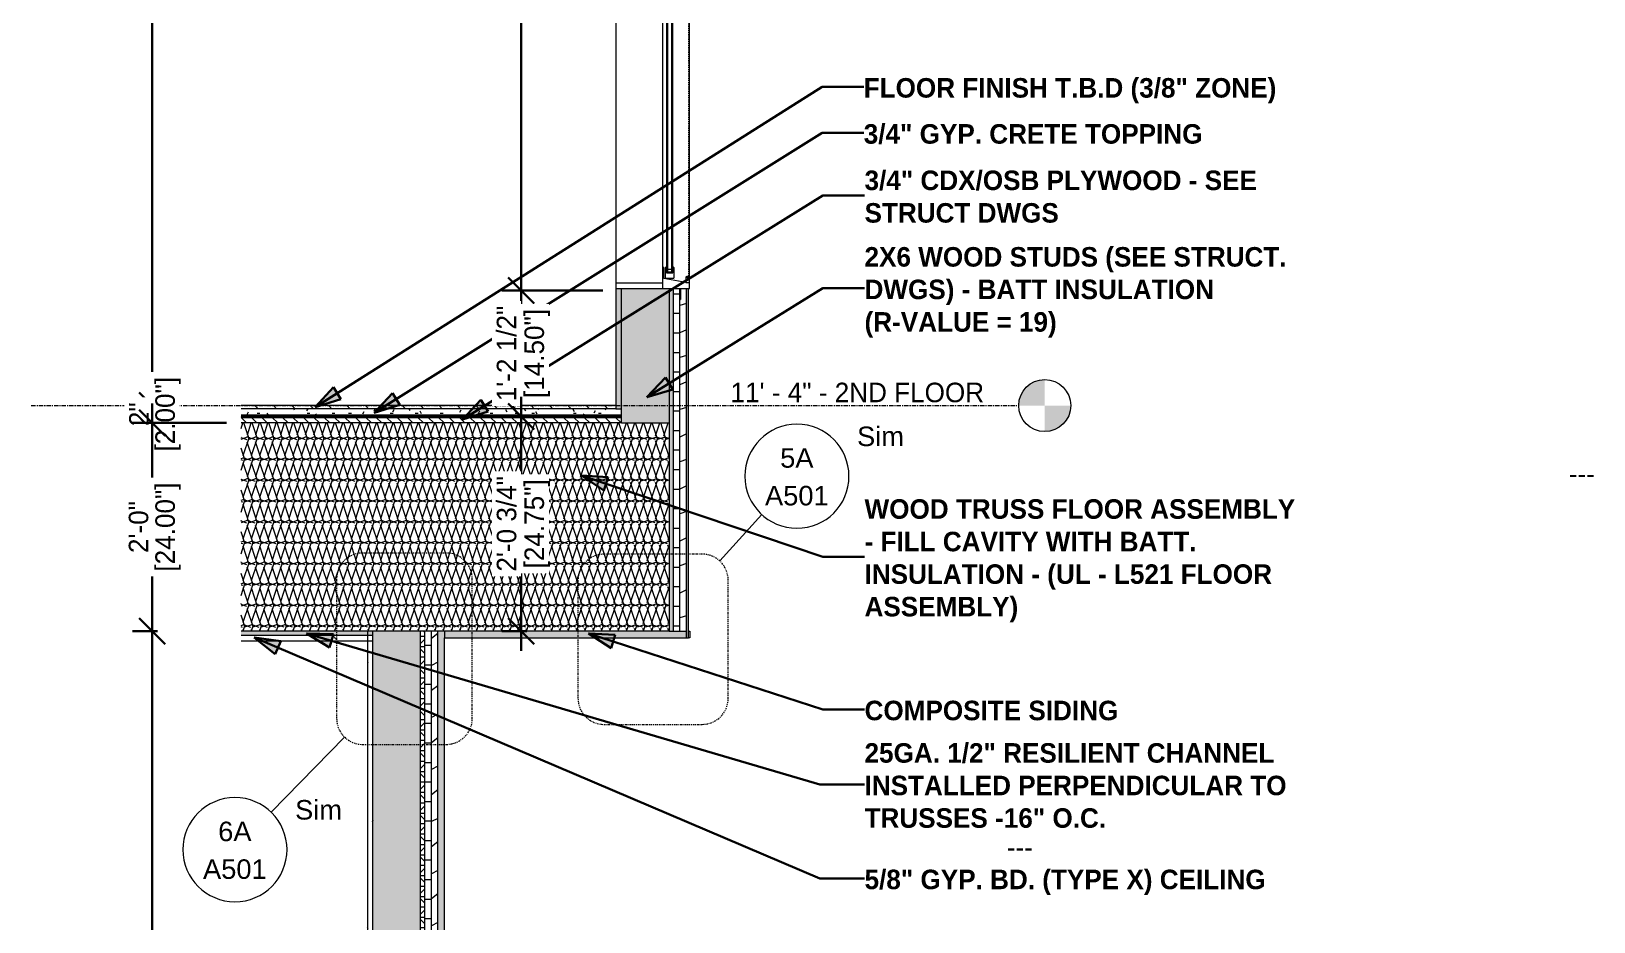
# Model space of a CAD drawing. Header units: inches. Extents: x -3960 to -3352, y -190 to 443.
# Drawn here: x -3532.2 to -3352.1, y 76.5 to 179.1 of the extents above; entities that cross this region are included whole.
import ezdxf

# ---------------------------------------------------------------- set-up
doc = ezdxf.new("R2010")
doc.units = ezdxf.units.IN
doc.header["$MEASUREMENT"] = 0
for name, pattern in [('Dash', [0.25, 0.125, -0.125]), ('Dash Dot 3_16_', [0.3125, 0.1875, -0.0625, 0, -0.0625]), ('Grid Line 1_2_', [0.875, 0.5, -0.125, 0.125, -0.125])]:
    doc.linetypes.add(name, pattern=pattern)
for name, color, linetype, lineweight in [('A-ANNO-DIMS-1', 211, 'Continuous', 30), ('A-ANNO-SYMB', 150, 'Continuous', 9), ('A-ANNO-SYMB-1', 150, 'Dash Dot 3_16_', 9), ('A-CLNG', 13, 'Continuous', 18), ('A-CLNG-1', 13, 'Continuous', 9), ('A-CLNG-2', 55, 'Continuous', 9), ('A-CLNG-3', 251, 'Continuous', 5), ('A-CLNG-PATT-1', 45, 'Continuous', 9), ('A-DETL-GENF-1', 55, 'Continuous', 9), ('A-DETL-GENF-HDLN-1', 55, 'Dash', 9), ('A-FLOR-2', 8, 'Continuous', 5), ('A-FLOR-6', 192, 'Continuous', 9), ('A-FLOR-LEVL', 51, 'Continuous', 9), ('A-FLOR-LEVL-1', 51, 'Grid Line 1_2_', 9), ('A-FLOR-MCUT-2', 51, 'Continuous', 9), ('A-FLOR-PATT-1', 45, 'Continuous', 9), ('A-GLAZ-1', 55, 'Continuous', 9), ('A-GLAZ-2', 151, 'Continuous', 9), ('A-GLAZ-3', 7, 'Continuous', 9), ('A-WALL-3', 251, 'Continuous', 5), ('A-WALL-4', 13, 'Continuous', 18), ('A-WALL-6', 113, 'Continuous', 9), ('A-WALL-PATT-2', 45, 'Continuous', 9), ('G-ANNO-TEXT', 231, 'Continuous', 30), ('G-ANNO-TEXT-1', 231, 'Continuous', 9)]:
    doc.layers.add(name, color=color, linetype=linetype, lineweight=lineweight)
doc.styles.add('Arial', font='arial.ttf', dxfattribs={"height": 2.25})
doc.styles.add('Century Gothic', font='ufonts.com_century-gothic.ttf', dxfattribs={"height": 2.25})
doc.styles.add('Century Gothic_B', font='GOTHICB.TTF', dxfattribs={"height": 2.25})
doc.dimstyles.new('OD__1_16__Tol__', dxfattribs={"dimscale": 12, "dimtxt": 2.349379, "dimasz": 0.25, "dimexe": 0.1875, "dimexo": 0.125, "dimgap": 0.03125, "dimtad": 1, "dimdec": 4, "dimrnd": 0.0625, "dimzin": 3, "dimdsep": 46, "dimlunit": 4, "dimtxsty": 'Century Gothic', "dimblk1": 'OBLIQUE', "dimblk2": 'OBLIQUE', "dimsah": 1, "dimcen": 0.09, "dimdle": 0.1875, "dimazin": 0, "dimtfac": 1, "dimtdec": 4, "dimtix": 1, "dimtmove": 0, "dimatfit": 3, "dimfxl": 1, "dimtvp": 1, "dimtfill": 1, "dimfrac": 2, "dimtolj": 1, "dimtzin": 0, "dimlwd": 30, "dimlwe": 30, "dimarcsym": 2})
pattern_1 = [(161.57, (-3402.3742, 146.753), (-0.9603837, -0.00039918), [0, -6.83, 0.758, 0]), (18.43, (-3402.6142, 146.753), (-0.9603837, 0.00039918), [0, -6.83, 0.758, 0]), (108.43, (-3402.3742, 146.753), (0.4795102, -2.4005264), [2.276, -5.312]), (71.57, (-3402.6142, 146.753), (0.4795102, 2.4005264), [2.276, -5.312])]
pattern_2 = [(0, (-3402.4942, 146.633), (0, 1.2), []), (315, (-3402.4942, 146.633), (1.199253, 0), [1.696, -1.696]), (45, (-3402.4942, 146.633), (1.199253, 0), [1.696, -1.696])]
pattern_3 = [(216.87, (-3400.0942, 152.633), (17.9999786, 12.000032), [3, -27]), (206.565, (-3396.4942, 150.833), (-6.00027, -5.999812), [6.708, -6.708]), (198.435, (-3396.4942, 147.833), (-12.000522, -5.9998), [3.795, -15.179])]
pattern_4 = [(0, (-3402.4942, 146.633), (0, 2.25), []), (90, (-3402.4942, 146.633), (-2.25, 1e-16), [])]
pattern_5 = [(0, (-3402.4942, 146.633), (7.68, 1.92), [0.317, -5.443, 0.317, -5.443, -30.72]), (0, (-3402.4942, 146.633), (7.68, 1.92), [-11.52, 0.317, -11.203, 0.317, -5.443, -13.44]), (0, (-3402.4942, 146.633), (7.68, 1.92), [-28.8, 0.317, -3.523, 0.317, -9.283]), (120, (-3399.6142, 147.593), (-5.502769, 5.691075), [0.317, -5.443, 0.317, -5.443, -30.72]), (120, (-3399.6142, 147.593), (-5.502769, 5.691075), [-11.52, 0.317, -11.203, 0.317, -5.443, -13.44]), (120, (-3399.6142, 147.593), (-5.502769, 5.691075), [-28.8, 0.317, -3.523, 0.317, -9.283]), (240, (-3398.6542, 151.433), (-2.177231, -7.611075), [0.317, -5.443, 0.317, -5.443, -30.72]), (240, (-3398.6542, 151.433), (-2.177231, -7.611075), [-11.52, 0.317, -11.203, 0.317, -5.443, -13.44]), (240, (-3398.6542, 151.433), (-2.177231, -7.611075), [-28.8, 0.317, -3.523, 0.317, -9.283])]

# ---------------------------------------------------------------- blocks, each defined once
blk = doc.blocks.new('Window-Double_Hung-Marvin-Essential - ESDH3066 - 2nd Floor-3357214-WALL SECTION - SOUTH WALL _ WINDOWS - 1HR EXT_ WALL')
at = {"layer": 'A-DETL-GENF-1'}
for p, q in [((-2071.42, 225.97), (-2071.42, 227)), ((-2068.33, 227), (-2071.42, 227)), ((-2069.42, 227.15), (-2069.53, 227.15)), ((-2069.53, 227.15), (-2069.53, 227)), ((-2069.38, 228.5), (-2069.42, 228.5)), ((-2069.42, 228.5), (-2069.42, 227.15)), ((-2069.38, 227), (-2069.38, 228.5)), ((-2068.33, 227), (-2068.33, 226.41)), ((-2068.84, 225.97), (-2071.42, 225.97)), ((-2069.86, 225.81), (-2069.86, 224.59)), ((-2069.86, 225.81), (-2068.92, 225.81)), ((-2069.74, 224.53), (-2069.74, 225.19)), ((-2069.74, 225.19), (-2069.03, 225.19)), ((-2069.03, 225.19), (-2069.03, 224.53)), ((-2068.92, 224.59), (-2068.92, 225.81)), ((-2068.84, 225.63), (-2068.84, 225.97)), ((-2068.74, 225.63), (-2068.84, 225.63)), ((-2068.74, 226.33), (-2068.33, 226.41)), ((-2068.74, 226.33), (-2068.74, 225.44)), ((-2068.36, 226.1), (-2068.74, 226.1)), ((-2068.74, 225.44), (-2068.64, 225.44)), ((-2068.64, 225.44), (-2068.64, 225.35)), ((-2068.64, 225.35), (-2068.39, 225.35)), ((-2068.6, 225.43), (-2068.6, 225.55)), ((-2068.6, 225.55), (-2068.36, 225.55)), ((-2068.39, 225.43), (-2068.6, 225.43)), ((-2068.39, 225.43), (-2068.39, 225.35)), ((-2068.36, 225.55), (-2068.36, 226.1)), ((-2069.86, 224.59), (-2069.8, 224.53)), ((-2069.8, 224.53), (-2069.74, 224.53)), ((-2069.73, 188.66), (-2069.73, 225.09)), ((-2069.73, 225.09), (-2069.04, 225.09)), ((-2069.6, 188.66), (-2069.6, 225.09)), ((-2069.6, 224.79), (-2069.16, 224.79)), ((-2069.16, 188.66), (-2069.16, 225.09)), ((-2069.04, 188.66), (-2069.04, 225.09)), ((-2069.03, 224.53), (-2068.98, 224.53)), ((-2068.92, 224.59), (-2068.98, 224.53)), ((-2069.86, 189.16), (-2069.8, 189.22)), ((-2069.86, 188), (-2069.86, 189.16)), ((-2069.8, 189.22), (-2069.74, 189.22)), ((-2069.74, 189.22), (-2069.74, 188.56)), ((-2069.03, 189.22), (-2068.98, 189.22)), ((-2069.03, 188.56), (-2069.03, 189.22)), ((-2068.92, 189.16), (-2068.98, 189.22)), ((-2068.92, 189.16), (-2068.92, 187.94)), ((-2071.2, 188.68), (-2071.2, 188.5)), ((-2070.05, 188.68), (-2071.2, 188.68)), ((-2071.2, 188.5), (-2071.08, 188.5)), ((-2071.08, 188.5), (-2071.08, 187.34)), ((-2071.08, 187.34), (-2071.02, 187.28)), ((-2070.96, 187.28), (-2070.96, 187.94)), ((-2070.96, 187.94), (-2070.24, 187.94)), ((-2070.95, 151.41), (-2070.95, 187.84)), ((-2070.95, 187.84), (-2070.26, 187.84)), ((-2070.82, 151.41), (-2070.82, 187.84)), ((-2070.82, 187.54), (-2070.38, 187.54)), ((-2070.38, 151.41), (-2070.38, 187.84)), ((-2070.26, 151.41), (-2070.26, 187.84)), ((-2070.24, 187.94), (-2070.24, 187.28)), ((-2070.14, 187.34), (-2070.2, 187.28)), ((-2070.14, 188.5), (-2069.97, 188.5)), ((-2070.14, 187.34), (-2070.14, 188.5)), ((-2070.11, 188.4), (-2070.04, 188.4)), ((-2070.11, 187.94), (-2070.11, 188.4)), ((-2070.11, 187.94), (-2069.91, 187.94)), ((-2070.05, 188.56), (-2070.05, 188.68)), ((-2070.05, 188.56), (-2069.91, 188.56)), ((-2070.04, 188), (-2070.04, 188.4)), ((-2070.04, 188), (-2069.86, 188)), ((-2069.97, 188.5), (-2069.97, 188.08)), ((-2069.91, 188.08), (-2069.97, 188.08)), ((-2069.91, 188.08), (-2069.91, 188.56)), ((-2069.91, 187.81), (-2069.91, 187.94)), ((-2069.91, 187.81), (-2069.56, 187.81)), ((-2069.74, 188.56), (-2069.03, 188.56)), ((-2069.73, 188.66), (-2069.04, 188.66)), ((-2069.6, 188.96), (-2069.16, 188.96)), ((-2069.56, 187.81), (-2069.18, 187.94)), ((-2069.18, 187.94), (-2068.92, 187.94)), ((-2068.44, 188.83), (-2068.73, 188.83)), ((-2068.73, 188.83), (-2068.73, 188.11)), ((-2068.73, 188.11), (-2068.44, 188.11)), ((-2068.44, 188.11), (-2068.44, 188.83)), ((-2071.02, 187.28), (-2070.96, 187.28)), ((-2070.24, 187.28), (-2070.2, 187.28)), ((-2071.27, 151.91), (-2071.42, 151.91)), ((-2071.42, 151.91), (-2071.42, 149.5)), ((-2071.27, 150.66), (-2071.27, 151.91)), ((-2071.08, 151.91), (-2071.02, 151.97)), ((-2071.08, 150.69), (-2071.08, 151.91)), ((-2071.02, 151.97), (-2070.96, 151.97)), ((-2070.96, 151.97), (-2070.96, 151.31)), ((-2070.96, 151.31), (-2070.24, 151.31)), ((-2070.95, 151.41), (-2070.26, 151.41)), ((-2070.82, 151.71), (-2070.38, 151.71)), ((-2070.24, 151.97), (-2070.2, 151.97)), ((-2070.24, 151.31), (-2070.24, 151.97)), ((-2070.14, 151.91), (-2070.2, 151.97)), ((-2070.14, 151.91), (-2070.14, 150.69)), ((-2071.42, 149.5), (-2068.33, 149.5)), ((-2068.33, 150.09), (-2071.27, 150.66)), ((-2071.08, 150.69), (-2070.14, 150.69)), ((-2069.42, 149.5), (-2069.42, 148.24)), ((-2069.42, 149.5), (-2068.33, 149.5)), ((-2069.14, 149.5), (-2069.14, 149.46)), ((-2068.74, 150.82), (-2068.74, 150.16)), ((-2068.74, 150.82), (-2068.64, 150.82)), ((-2068.36, 150.16), (-2068.74, 150.16)), ((-2068.64, 150.82), (-2068.64, 150.91)), ((-2068.64, 150.91), (-2068.39, 150.91)), ((-2068.39, 150.84), (-2068.6, 150.84)), ((-2068.6, 150.84), (-2068.6, 150.72)), ((-2068.6, 150.72), (-2068.36, 150.72)), ((-2068.39, 150.84), (-2068.39, 150.91)), ((-2068.36, 150.72), (-2068.36, 150.16)), ((-2068.33, 149.5), (-2068.33, 150.09)), ((-2069.42, 148.24), (-2069.38, 148.24)), ((-2069.38, 149.46), (-2069.38, 148.24)), ((-2069.14, 149.46), (-2069.38, 149.46))]:
    blk.add_line(p, q, dxfattribs=at)
at = {"layer": 'A-DETL-GENF-HDLN-1'}
blk.add_line((-2068.39, 150.91), (-2068.39, 225.35), dxfattribs=at)
at = {"layer": 'A-GLAZ-1'}
for p, q in [((-2076.8, 227), (-2076.8, 149.5)), ((-2071.42, 227), (-2071.42, 149.5)), ((-2068.33, 149.5), (-2068.33, 227))]:
    blk.add_line(p, q, dxfattribs=at)
at = {"layer": 'A-GLAZ-2'}
for p, q in [((-2076.8, 226.37), (-2076.8, 227)), ((-2071.45, 227), (-2076.8, 227)), ((-2068.33, 227), (-2071.42, 227)), ((-2071.45, 226.37), (-2076.8, 226.37)), ((-2076.8, 150.12), (-2076.8, 149.5)), ((-2071.45, 150.12), (-2076.8, 150.12)), ((-2076.8, 149.5), (-2071.45, 149.5)), ((-2071.42, 149.5), (-2068.33, 149.5))]:
    blk.add_line(p, q, dxfattribs=at)
blk = doc.blocks.new('Level - Level Head - Circle-50818-WALL SECTION - SOUTH WALL _ WINDOWS - 1HR EXT_ WALL')
at = {"layer": 'A-FLOR-LEVL'}
h = blk.add_hatch(color=256, dxfattribs=at)
edge = h.paths.add_edge_path(flags=0)
edge.add_line((-2027.38, 0), (-2030.38, 0))
edge.add_arc((-2027.38, 0), 3, 90, 180, ccw=False)
edge.add_line((-2027.38, 3), (-2027.38, 0))
h = blk.add_hatch(color=256, dxfattribs=at)
edge = h.paths.add_edge_path(flags=0)
edge.add_line((-2027.38, -3), (-2027.38, 0))
edge.add_line((-2027.38, 0), (-2024.38, 0))
edge.add_arc((-2027.38, 0), 3, 270, 360, ccw=False)
blk.add_circle((-2027.38, 0), 3, dxfattribs=at)
blk = doc.blocks.new('Section - Callout Head-565430-WALL SECTION - SOUTH WALL _ WINDOWS - 1HR EXT_ WALL')
at = {"layer": 'A-ANNO-SYMB'}
for start, end in [(0, 180), (180, 0)]:
    blk.add_arc((-2106.03, 436.84), 6, start, end, dxfattribs=at)
at = {"layer": 'A-ANNO-SYMB', "insert": (-2017.05, 438.25), "char_height": 2.25, "width": 3.8632, "attachment_point": 1, "style": 'Century Gothic'}
blk.add_mtext('---', dxfattribs=at)
blk = doc.blocks.new('_Oblique')
at = {"color": 0, "linetype": 'ByBlock', "lineweight": -2}
blk.add_line((-0.5, -0.5), (0.5, 0.5), dxfattribs=at)
blk = doc.blocks.new('DIMBLOCK14-WALL SECTION - SOUTH WALL _ WINDOWS - 1HR EXT_ WALL')
at = {"layer": 'A-ANNO-DIMS-1', "color": 0, "lineweight": 30, "transparency": 16777216}
for p, q in [((-3475.72, 229.5), (-3475.72, 147)), ((-3466.3, 227.25), (-3477.97, 227.25)), ((-3466.3, 149.25), (-3477.97, 149.25))]:
    blk.add_line(p, q, dxfattribs=at)
at = {"layer": 'Defpoints', "color": 0, "transparency": 16777216}
for p in [(-3464.8, 227.25), (-3475.72, 149.25), (-3464.8, 149.25)]:
    blk.add_point(p, dxfattribs=at)
at = {"layer": 'A-ANNO-DIMS-1', "color": 0, "lineweight": 30, "transparency": 16777216, "xscale": 3, "yscale": 3, "zscale": 3}
for p, rotation in [((-3475.72, 227.25), 90), ((-3475.72, 149.25), 270)]:
    blk.add_blockref('_Oblique', p, dxfattribs=dict(at, rotation=rotation))
at = {"layer": 'A-ANNO-DIMS-1', "color": 0, "transparency": 16777216, "insert": (-3477.27, 188.25), "char_height": 2.25, "attachment_point": 5, "rotation": 90, "style": 'Century Gothic', "bg_fill": 3, "box_fill_scale": 1.25, "bg_fill_color": 256, "bg_fill_true_color": 13158600, "bg_fill_transparency": 0}
blk.add_mtext('\\A1;6\'-6"', dxfattribs=at)
at = {"layer": 'A-ANNO-DIMS-1', "color": 0, "transparency": 16777216, "insert": (-3473.88, 188.25), "char_height": 2.25, "attachment_point": 5, "rotation": 90, "style": 'Century Gothic', "bg_fill": 3, "box_fill_scale": 1.25, "bg_fill_color": 256, "bg_fill_true_color": 13158600, "bg_fill_transparency": 0}
blk.add_mtext('\\A1;[78.00"]', dxfattribs=at)
blk = doc.blocks.new('DIMBLOCK15-WALL SECTION - SOUTH WALL _ WINDOWS - 1HR EXT_ WALL')
at = {"layer": 'A-ANNO-DIMS-1', "color": 0, "lineweight": 30, "transparency": 16777216}
for p, q in [((-3475.72, 151.5), (-3475.72, 132.5)), ((-3466.3, 149.25), (-3477.97, 149.25)), ((-3475.09, 134.75), (-3477.97, 134.75))]:
    blk.add_line(p, q, dxfattribs=at)
at = {"layer": 'Defpoints', "color": 0, "transparency": 16777216}
for p in [(-3464.8, 149.25), (-3475.72, 134.75), (-3473.59, 134.75)]:
    blk.add_point(p, dxfattribs=at)
at = {"layer": 'A-ANNO-DIMS-1', "color": 0, "lineweight": 30, "transparency": 16777216, "xscale": 3, "yscale": 3, "zscale": 3}
for p, rotation in [((-3475.72, 149.25), 90), ((-3475.72, 134.75), 270)]:
    blk.add_blockref('_Oblique', p, dxfattribs=dict(at, rotation=rotation))
at = {"layer": 'A-ANNO-DIMS-1', "color": 0, "transparency": 16777216, "insert": (-3477.4, 142), "char_height": 2.25, "attachment_point": 5, "rotation": 90, "style": 'Century Gothic', "bg_fill": 3, "box_fill_scale": 1.25, "bg_fill_color": 256, "bg_fill_true_color": 13158600, "bg_fill_transparency": 0}
blk.add_mtext('\\A1;1\'-2 1/2"', dxfattribs=at)
at = {"layer": 'A-ANNO-DIMS-1', "color": 0, "transparency": 16777216, "insert": (-3473.88, 142), "char_height": 2.25, "attachment_point": 5, "rotation": 90, "style": 'Century Gothic', "bg_fill": 3, "box_fill_scale": 1.25, "bg_fill_color": 256, "bg_fill_true_color": 13158600, "bg_fill_transparency": 0}
blk.add_mtext('\\A1;[14.50"]', dxfattribs=at)
blk = doc.blocks.new('DIMBLOCK16-WALL SECTION - SOUTH WALL _ WINDOWS - 1HR EXT_ WALL')
at = {"layer": 'A-ANNO-DIMS-1', "color": 0, "lineweight": 30, "transparency": 16777216}
for p, q in [((-3475.72, 137), (-3475.72, 107.75)), ((-3475.09, 134.75), (-3477.97, 134.75)), ((-3475.09, 110), (-3477.97, 110))]:
    blk.add_line(p, q, dxfattribs=at)
at = {"layer": 'Defpoints', "color": 0, "transparency": 16777216}
for p in [(-3473.59, 134.75), (-3475.72, 110), (-3473.59, 110)]:
    blk.add_point(p, dxfattribs=at)
at = {"layer": 'A-ANNO-DIMS-1', "color": 0, "lineweight": 30, "transparency": 16777216, "xscale": 3, "yscale": 3, "zscale": 3}
for p, rotation in [((-3475.72, 134.75), 90), ((-3475.72, 110), 270)]:
    blk.add_blockref('_Oblique', p, dxfattribs=dict(at, rotation=rotation))
at = {"layer": 'A-ANNO-DIMS-1', "color": 0, "transparency": 16777216, "insert": (-3477.4, 122.37), "char_height": 2.25, "attachment_point": 5, "rotation": 90, "style": 'Century Gothic', "bg_fill": 3, "box_fill_scale": 1.25, "bg_fill_color": 256, "bg_fill_true_color": 13158600, "bg_fill_transparency": 0}
blk.add_mtext('\\A1;2\'-0 3/4"', dxfattribs=at)
at = {"layer": 'A-ANNO-DIMS-1', "color": 0, "transparency": 16777216, "insert": (-3473.88, 122.37), "char_height": 2.25, "attachment_point": 5, "rotation": 90, "style": 'Century Gothic', "bg_fill": 3, "box_fill_scale": 1.25, "bg_fill_color": 256, "bg_fill_true_color": 13158600, "bg_fill_transparency": 0}
blk.add_mtext('\\A1;[24.75"]', dxfattribs=at)
blk = doc.blocks.new('DIMBLOCK20-WALL SECTION - SOUTH WALL _ WINDOWS - 1HR EXT_ WALL')
at = {"layer": 'A-ANNO-DIMS-1', "color": 0, "lineweight": 30, "transparency": 16777216}
for p, q in [((-3518.26, 244.25), (-3518.26, 133.75)), ((-3517.64, 242), (-3520.51, 242)), ((-3517.64, 136), (-3520.51, 136))]:
    blk.add_line(p, q, dxfattribs=at)
at = {"layer": 'Defpoints', "color": 0, "transparency": 16777216}
for p in [(-3516.14, 242), (-3518.26, 136), (-3516.14, 136)]:
    blk.add_point(p, dxfattribs=at)
at = {"layer": 'A-ANNO-DIMS-1', "color": 0, "lineweight": 30, "transparency": 16777216, "xscale": 3, "yscale": 3, "zscale": 3}
for p, rotation in [((-3518.26, 242), 90), ((-3518.26, 136), 270)]:
    blk.add_blockref('_Oblique', p, dxfattribs=dict(at, rotation=rotation))
at = {"layer": 'A-ANNO-DIMS-1', "color": 0, "transparency": 16777216, "insert": (-3519.82, 189), "char_height": 2.25, "attachment_point": 5, "rotation": 90, "style": 'Century Gothic', "bg_fill": 3, "box_fill_scale": 1.25, "bg_fill_color": 256, "bg_fill_true_color": 13158600, "bg_fill_transparency": 0}
blk.add_mtext('\\A1;8\'-10"', dxfattribs=at)
at = {"layer": 'A-ANNO-DIMS-1', "color": 0, "transparency": 16777216, "insert": (-3516.43, 189), "char_height": 2.25, "attachment_point": 5, "rotation": 90, "style": 'Century Gothic', "bg_fill": 3, "box_fill_scale": 1.25, "bg_fill_color": 256, "bg_fill_true_color": 13158600, "bg_fill_transparency": 0}
blk.add_mtext('\\A1;[106.00"]', dxfattribs=at)
blk = doc.blocks.new('DIMBLOCK21-WALL SECTION - SOUTH WALL _ WINDOWS - 1HR EXT_ WALL')
at = {"layer": 'A-ANNO-DIMS-1', "color": 0, "lineweight": 30, "transparency": 16777216}
for p, q in [((-3518.26, 136), (-3518.26, 139)), ((-3517.64, 136), (-3520.51, 136)), ((-3518.26, 136), (-3518.26, 134)), ((-3509.7, 134), (-3520.51, 134)), ((-3518.26, 134), (-3518.26, 131))]:
    blk.add_line(p, q, dxfattribs=at)
at = {"layer": 'Defpoints', "color": 0, "transparency": 16777216}
blk.add_point((-3508.2, 134), dxfattribs=at)
at = {"layer": 'A-ANNO-DIMS-1', "color": 0, "lineweight": 30, "transparency": 16777216, "xscale": 3, "yscale": 3, "zscale": 3}
for p, rotation in [((-3518.26, 136), 270), ((-3518.26, 134), 90)]:
    blk.add_blockref('_Oblique', p, dxfattribs=dict(at, rotation=rotation))
at = {"layer": 'A-ANNO-DIMS-1', "color": 0, "transparency": 16777216, "insert": (-3519.79, 135), "char_height": 2.25, "attachment_point": 5, "rotation": 90, "style": 'Century Gothic', "bg_fill": 3, "box_fill_scale": 1.25, "bg_fill_color": 256, "bg_fill_true_color": 13158600, "bg_fill_transparency": 0}
blk.add_mtext('\\A1;2"', dxfattribs=at)
at = {"layer": 'A-ANNO-DIMS-1', "color": 0, "transparency": 16777216, "insert": (-3516.43, 135), "char_height": 2.25, "attachment_point": 5, "rotation": 90, "style": 'Century Gothic', "bg_fill": 3, "box_fill_scale": 1.25, "bg_fill_color": 256, "bg_fill_true_color": 13158600, "bg_fill_transparency": 0}
blk.add_mtext('\\A1;[2.00"]', dxfattribs=at)
at = {"layer": 'Defpoints', "color": 0, "transparency": 16777216}
for p in [(-3516.14, 136), (-3518.26, 134)]:
    blk.add_point(p, dxfattribs=at)
blk = doc.blocks.new('DIMBLOCK22-WALL SECTION - SOUTH WALL _ WINDOWS - 1HR EXT_ WALL')
at = {"layer": 'A-ANNO-DIMS-1', "color": 0, "lineweight": 30, "transparency": 16777216}
for p, q in [((-3518.26, 136.25), (-3518.26, 107.75)), ((-3509.7, 134), (-3520.51, 134)), ((-3517.64, 110), (-3520.51, 110))]:
    blk.add_line(p, q, dxfattribs=at)
at = {"layer": 'Defpoints', "color": 0, "transparency": 16777216}
for p in [(-3508.2, 134), (-3518.26, 110), (-3516.14, 110)]:
    blk.add_point(p, dxfattribs=at)
at = {"layer": 'A-ANNO-DIMS-1', "color": 0, "lineweight": 30, "transparency": 16777216, "xscale": 3, "yscale": 3, "zscale": 3}
for p, rotation in [((-3518.26, 134), 90), ((-3518.26, 110), 270)]:
    blk.add_blockref('_Oblique', p, dxfattribs=dict(at, rotation=rotation))
at = {"layer": 'A-ANNO-DIMS-1', "color": 0, "transparency": 16777216, "insert": (-3519.82, 122), "char_height": 2.25, "attachment_point": 5, "rotation": 90, "style": 'Century Gothic', "bg_fill": 3, "box_fill_scale": 1.25, "bg_fill_color": 256, "bg_fill_true_color": 13158600, "bg_fill_transparency": 0}
blk.add_mtext('\\A1;2\'-0"', dxfattribs=at)
at = {"layer": 'A-ANNO-DIMS-1', "color": 0, "transparency": 16777216, "insert": (-3516.43, 122), "char_height": 2.25, "attachment_point": 5, "rotation": 90, "style": 'Century Gothic', "bg_fill": 3, "box_fill_scale": 1.25, "bg_fill_color": 256, "bg_fill_true_color": 13158600, "bg_fill_transparency": 0}
blk.add_mtext('\\A1;[24.00"]', dxfattribs=at)
blk = doc.blocks.new('DIMBLOCK23-WALL SECTION - SOUTH WALL _ WINDOWS - 1HR EXT_ WALL')
at = {"layer": 'A-ANNO-DIMS-1', "color": 0, "lineweight": 30, "transparency": 16777216}
for p, q in [((-3518.26, 112.25), (-3518.26, -2.25)), ((-3517.64, 110), (-3520.51, 110)), ((-3517.64, 0), (-3520.51, 0))]:
    blk.add_line(p, q, dxfattribs=at)
at = {"layer": 'Defpoints', "color": 0, "transparency": 16777216}
for p in [(-3516.14, 110), (-3518.26, 0), (-3516.14, 0)]:
    blk.add_point(p, dxfattribs=at)
at = {"layer": 'A-ANNO-DIMS-1', "color": 0, "lineweight": 30, "transparency": 16777216, "xscale": 3, "yscale": 3, "zscale": 3}
for p, rotation in [((-3518.26, 110), 90), ((-3518.26, 0), 270)]:
    blk.add_blockref('_Oblique', p, dxfattribs=dict(at, rotation=rotation))
at = {"layer": 'A-ANNO-DIMS-1', "color": 0, "transparency": 16777216, "insert": (-3519.82, 55), "char_height": 2.25, "attachment_point": 5, "rotation": 90, "style": 'Century Gothic', "bg_fill": 3, "box_fill_scale": 1.25, "bg_fill_color": 256, "bg_fill_true_color": 13158600, "bg_fill_transparency": 0}
blk.add_mtext('\\A1;9\'-2"', dxfattribs=at)
at = {"layer": 'A-ANNO-DIMS-1', "color": 0, "transparency": 16777216, "insert": (-3516.43, 55), "char_height": 2.25, "attachment_point": 5, "rotation": 90, "style": 'Century Gothic', "bg_fill": 3, "box_fill_scale": 1.25, "bg_fill_color": 256, "bg_fill_true_color": 13158600, "bg_fill_transparency": 0}
blk.add_mtext('\\A1;[110.00"]', dxfattribs=at)

msp = doc.modelspace()

# ---------------------------------------------------------------- hatches: boundary and pattern name
at = {"layer": 'A-CLNG'}
msp.add_hatch(color=256, dxfattribs=at).paths.add_polyline_path([(-3484.57194, 109.25), (-3456.67194, 109.25), (-3456.67194, 110), (-3484.57194, 110)], flags=0)
at = {"layer": 'A-CLNG-3'}
msp.add_hatch(color=256, dxfattribs=at).paths.add_polyline_path([(-3492.82194, 109.5), (-3492.82194, 110), (-3508.01794, 110), (-3508.01794, 109.5)], flags=0)
at = {"layer": 'A-CLNG-PATT-1'}
h = msp.add_hatch(dxfattribs=at)
h.set_pattern_fill('FP_24', color=256, style=0, pattern_type=2)
h.set_pattern_definition(pattern_5)
h.paths.add_polyline_path([(-3492.82038, 108.875), (-3492.82194, 109.5), (-3508.01794, 109.5), (-3508.01794, 108.875), (-3492.82194, 108.875)], flags=0)
at = {"layer": 'A-FLOR-2'}
msp.add_hatch(color=256, dxfattribs=at).paths.add_polyline_path([(-3475.29294, 134.75), (-3464.17194, 134.75), (-3464.17194, 134.875), (-3508.01794, 134.875), (-3508.01794, 134.75)], flags=0)
at = {"layer": 'A-FLOR-PATT-1'}
h = msp.add_hatch(dxfattribs=at)
h.set_pattern_fill('FP_21', color=256, style=0, pattern_type=2)
h.set_pattern_definition([(135, (-3402.4942, 146.633), (-1.06066, -1.06066), [])])
h.paths.add_polyline_path([(-3475.29294, 135.625), (-3464.79694, 135.625), (-3464.79694, 136), (-3508.01794, 136), (-3508.01794, 135.625)], flags=0)
h = msp.add_hatch(dxfattribs=at)
h.set_pattern_fill('FP_22', color=256, style=0, pattern_type=2)
h.set_pattern_definition([(0, (-3402.4942, 146.633), (3.84, 0.96), [0.317, -2.563, 0.317, -2.563, -15.36]), (0, (-3402.4942, 146.633), (3.84, 0.96), [-5.76, 0.317, -5.443, 0.317, -2.563, -6.72]), (0, (-3402.4942, 146.633), (3.84, 0.96), [-14.4, 0.317, -1.603, 0.317, -4.483]), (120, (-3401.0542, 147.113), (-2.751384, 2.8455376), [0.317, -2.563, 0.317, -2.563, -15.36]), (120, (-3401.0542, 147.113), (-2.751384, 2.8455376), [-5.76, 0.317, -5.443, 0.317, -2.563, -6.72]), (120, (-3401.0542, 147.113), (-2.751384, 2.8455376), [-14.4, 0.317, -1.603, 0.317, -4.483]), (240, (-3400.5742, 149.033), (-1.088616, -3.8055376), [0.317, -2.563, 0.317, -2.563, -15.36]), (240, (-3400.5742, 149.033), (-1.088616, -3.8055376), [-5.76, 0.317, -5.443, 0.317, -2.563, -6.72]), (240, (-3400.5742, 149.033), (-1.088616, -3.8055376), [-14.4, 0.317, -1.603, 0.317, -4.483])])
h.paths.add_polyline_path([(-3464.17194, 134.875), (-3464.17194, 135.625), (-3508.01794, 135.625), (-3508.01794, 134.875), (-3475.29294, 134.875)], flags=0)
h = msp.add_hatch(dxfattribs=at)
h.set_pattern_fill('FP_23', color=256, style=0, pattern_type=2)
h.set_pattern_definition(pattern_2)
h.paths.add_polyline_path([(-3464.17194, 134), (-3464.17194, 134.75), (-3508.01794, 134.75), (-3508.01794, 134), (-3475.29294, 134)], flags=0)
h = msp.add_hatch(dxfattribs=at)
h.set_pattern_fill('FP_20', color=256, style=0, pattern_type=2)
h.set_pattern_definition(pattern_1)
h.paths.add_polyline_path([(-3475.29294, 110), (-3458.67194, 110), (-3458.67194, 134), (-3508.01794, 134), (-3508.01794, 110), (-3484.57194, 110)], flags=0)
at = {"layer": 'A-WALL-3'}
h = msp.add_hatch(color=256, dxfattribs=at)
h.paths.add_polyline_path([(-3456.61425, 109.25), (-3456.42194, 109.25), (-3456.42194, 149.5), (-3456.67194, 149.5), (-3456.67194, 109.25)], flags=0)
h.paths.add_polyline_path([(-3456.67194, 227), (-3456.42194, 227), (-3456.42194, 271), (-3456.67194, 271), (-3456.67194, 228)], flags=0)
h.paths.add_polyline_path([(-3456.44955, 348.5), (-3456.42194, 348.5), (-3456.42194, 348.78529), (-3456.67194, 348.80716), (-3456.67194, 348.5)], flags=0)
h.paths.add_polyline_path([(-3456.42194, 348.81666), (-3456.42194, 349.5), (-3456.67194, 349.5), (-3456.67194, 348.83853), (-3456.43607, 348.8179)], flags=0)
at = {"layer": 'A-WALL-4'}
msp.add_hatch(color=256, dxfattribs=at).paths.add_polyline_path([(-3484.57194, -3.625), (-3484.57194, 110), (-3485.32194, 110), (-3485.32194, -3.625)], flags=0)
at = {"layer": 'A-WALL-PATT-2'}
h = msp.add_hatch(dxfattribs=at)
h.set_pattern_fill('FP_24', color=256, style=0, pattern_type=2)
h.set_pattern_definition(pattern_5)
h.paths.add_polyline_path([(-3464.79694, 135.625), (-3464.17194, 135.625), (-3464.17194, 149.5), (-3464.79694, 149.5), (-3464.79694, 135.95916)], flags=0)
h.paths.add_polyline_path([(-3464.17194, 227), (-3464.17194, 241.5), (-3464.79694, 241.5), (-3464.79694, 227)], flags=0)
h.paths.add_polyline_path([(-3464.79694, 267.625), (-3464.17194, 267.625), (-3464.17194, 271), (-3464.79694, 271), (-3464.79694, 267.65909)], flags=0)
h.paths.add_polyline_path([(-3464.79694, 348.5), (-3464.17194, 348.5), (-3464.17194, 349.5), (-3464.79694, 349.5)], flags=0)
h = msp.add_hatch(dxfattribs=at)
h.set_pattern_fill('FP_20', color=256, style=0, pattern_type=2)
h.set_pattern_definition(pattern_1)
h.paths.add_polyline_path([(-3464.17194, 134), (-3458.67194, 134), (-3458.67194, 149.5), (-3464.17194, 149.5), (-3464.17194, 134.75)], flags=0)
h.paths.add_polyline_path([(-3458.67194, 227), (-3458.67194, 242), (-3464.17194, 242), (-3464.17194, 227), (-3459.42194, 227)], flags=0)
h.paths.add_polyline_path([(-3460.60944, 266), (-3458.67194, 266), (-3458.67194, 271), (-3464.17194, 271), (-3464.17194, 266)], flags=0)
h.paths.add_polyline_path([(-3459.42194, 348.5), (-3458.67194, 348.5), (-3458.67194, 349.5), (-3464.17194, 349.5), (-3464.17194, 348.5), (-3459.45319, 348.5)], flags=0)
h = msp.add_hatch(dxfattribs=at)
h.set_pattern_fill('FP_23', color=256, style=0, pattern_type=2)
h.set_pattern_definition(pattern_2)
h.paths.add_polyline_path([(-3458.17194, 110), (-3458.17194, 149.5), (-3458.67194, 149.5), (-3458.67194, 110)], flags=0)
h.paths.add_polyline_path([(-3458.43476, 227), (-3458.17194, 227), (-3458.17194, 271), (-3458.67194, 271), (-3458.67194, 227)], flags=0)
h.paths.add_polyline_path([(-3458.67194, 348.5), (-3458.17194, 348.5), (-3458.17194, 349.5), (-3458.67194, 349.5), (-3458.67194, 348.72241)], flags=0)
h = msp.add_hatch(dxfattribs=at)
h.set_pattern_fill('FP_26', color=256, style=0, pattern_type=2)
h.set_pattern_definition(pattern_4)
h.paths.add_polyline_path([(-3457.42194, 110), (-3457.42194, 149.5), (-3458.17194, 149.5), (-3458.17194, 110)], flags=0)
h.paths.add_polyline_path([(-3458.17194, 227), (-3457.42194, 227), (-3457.42194, 271), (-3458.17194, 271), (-3458.17194, 228.71202)], flags=0)
h.paths.add_polyline_path([(-3458.17194, 348.5), (-3457.42194, 348.5), (-3457.42194, 349.5), (-3458.17194, 349.5), (-3458.17194, 349.41434)], flags=0)
h = msp.add_hatch(dxfattribs=at)
h.set_pattern_fill('FP_25', color=256, style=0, pattern_type=2)
h.set_pattern_definition(pattern_3)
h.paths.add_polyline_path([(-3457.42194, 110), (-3456.67194, 110), (-3456.67194, 149.5), (-3457.42194, 149.5), (-3457.42194, 110.47302)], flags=0)
h.paths.add_polyline_path([(-3457.42194, 227), (-3456.67194, 227), (-3456.67194, 271), (-3457.42194, 271), (-3457.42194, 227.15991)], flags=0)
h.paths.add_polyline_path([(-3457.42194, 348.5), (-3456.67194, 348.5), (-3456.67194, 349.5), (-3457.42194, 349.5), (-3457.42194, 348.72241)], flags=0)
h = msp.add_hatch(dxfattribs=at)
h.set_pattern_fill('FP_20', color=256, style=0, pattern_type=2)
h.set_pattern_definition(pattern_1)
h.paths.add_polyline_path([(-3492.82194, -4), (-3487.32194, -1.125), (-3487.32194, 110), (-3492.82194, 110), (-3492.82194, 11.94052)], flags=0)
h = msp.add_hatch(dxfattribs=at)
h.set_pattern_fill('FP_23', color=256, style=0, pattern_type=2)
h.set_pattern_definition(pattern_2)
h.paths.add_polyline_path([(-3487.32194, -3.625), (-3486.82194, -3.625), (-3486.82194, 110), (-3487.32194, 110), (-3487.32194, -1.125)], flags=0)
h = msp.add_hatch(dxfattribs=at)
h.set_pattern_fill('FP_26', color=256, style=0, pattern_type=2)
h.set_pattern_definition(pattern_4)
h.paths.add_polyline_path([(-3486.82194, -3.625), (-3486.07194, -3.625), (-3486.07194, 110), (-3486.82194, 110), (-3486.82194, -1.12572)], flags=0)
h = msp.add_hatch(dxfattribs=at)
h.set_pattern_fill('FP_25', color=256, style=0, pattern_type=2)
h.set_pattern_definition(pattern_3)
h.paths.add_polyline_path([(-3486.07194, -3.625), (-3485.32194, -3.625), (-3485.32194, 110), (-3486.07194, 110), (-3486.07194, -1.12679)], flags=0)
h = msp.add_hatch(dxfattribs=at)
h.set_pattern_fill('FP_24', color=256, style=0, pattern_type=2)
h.set_pattern_definition(pattern_5)
h.paths.add_polyline_path([(-3492.82194, 0), (-3492.82194, 108.875), (-3493.44694, 108.875), (-3493.44694, 0)], flags=0)
at = {"layer": 'G-ANNO-TEXT'}
for points in [[(-3461.22973, 136.96606), (-3458.25546, 137.86042), (-3459.10112, 139.22774)], [(-3499.46222, 135.82734), (-3496.49664, 136.75013), (-3497.35535, 138.10928)], [(-3492.67408, 135.15932), (-3489.70404, 136.06763), (-3490.5561, 137.43096)], [(-3482.49302, 134.4053), (-3479.52038, 135.30507), (-3480.36853, 136.67085)], [(-3468.78967, 127.92529), (-3466.20146, 126.20851), (-3465.68982, 127.73262)], [(-3506.51501, 109.27481), (-3504.06946, 107.36029), (-3503.43983, 108.83956)], [(-3500.47773, 109.72839), (-3497.82594, 108.11155), (-3497.37279, 109.65407)], [(-3467.9771, 109.72839), (-3465.37004, 108.04036), (-3464.87531, 109.57005)]]:
    msp.add_hatch(color=256, dxfattribs=at).paths.add_polyline_path(points, flags=0)

# ---------------------------------------------------------------- linework, layer by layer
at = {"layer": 'A-ANNO-SYMB'}
for p, q in [((-3452.84308, 118.09542), (-3447.97959, 123.43077)), ((-3496.0957, 97.79937), (-3504.53243, 89.12718))]:
    msp.add_line(p, q, dxfattribs=at)
at = {"layer": 'A-ANNO-SYMB-1'}
for p, q in [((-3484.35877, 119.00657), (-3494.00378, 119.00657)), ((-3454.8641, 118.87833), (-3466.17619, 118.87833)), ((-3497.00378, 116.00657), (-3497.00378, 99.94968)), ((-3481.35877, 99.94968), (-3481.35877, 116.00657)), ((-3469.17619, 115.87833), (-3469.17619, 102.25796)), ((-3451.8641, 102.25796), (-3451.8641, 115.87833)), ((-3466.17619, 99.25796), (-3454.8641, 99.25796)), ((-3494.00378, 96.94968), (-3484.35877, 96.94968))]:
    msp.add_line(p, q, dxfattribs=at)
for centre, start, end in [((-3494.00378, 116.00657), 90, 180), ((-3484.35877, 116.00657), 0, 90), ((-3466.17619, 115.87833), 90, 180), ((-3454.8641, 115.87833), 0, 90), ((-3466.17619, 102.25796), 180, 270), ((-3454.8641, 102.25796), 270, 0), ((-3494.00378, 99.94968), 180, 270), ((-3484.35877, 99.94968), 270, 0)]:
    msp.add_arc(centre, 3, start, end, dxfattribs=at)
at = {"layer": 'A-CLNG-1'}
for p, q in [((-3492.82038, 110), (-3508.01794, 110)), ((-3492.82038, 108.875), (-3492.82038, 110)), ((-3484.57194, 110), (-3484.57194, 109.25)), ((-3458.67194, 110), (-3484.57194, 110)), ((-3456.67194, 109.25), (-3456.67194, 110)), ((-3492.82038, 109.5), (-3508.01794, 109.5)), ((-3508.01794, 108.875), (-3492.82038, 108.875)), ((-3484.57194, 109.25), (-3456.67194, 109.25))]:
    msp.add_line(p, q, dxfattribs=at)
at = {"layer": 'A-CLNG-2'}
for p, q in [((-3456.42194, 110), (-3456.29694, 110)), ((-3456.29694, 110), (-3456.29694, 109.25)), ((-3456.29694, 109.25), (-3456.42194, 109.25))]:
    msp.add_line(p, q, dxfattribs=at)
at = {"layer": 'A-FLOR-6'}
msp.add_line((-3464.79694, 136), (-3508.01794, 136), dxfattribs=at)
at = {"layer": 'A-FLOR-LEVL-1'}
msp.add_line((-3532.19974, 136), (-3418.381, 136), dxfattribs=at)
at = {"layer": 'A-FLOR-MCUT-2'}
for p, q in [((-3464.79694, 135.625), (-3508.01794, 135.625)), ((-3464.17194, 134.875), (-3508.01794, 134.875)), ((-3464.17194, 134.75), (-3508.01794, 134.75)), ((-3464.17194, 134), (-3508.01794, 134))]:
    msp.add_line(p, q, dxfattribs=at)
at = {"layer": 'A-WALL-6'}
for p, q in [((-3464.79694, 149.5), (-3464.79694, 135.625)), ((-3464.17194, 134), (-3464.17194, 149.5)), ((-3459.42194, 149.5), (-3459.45319, 149.5)), ((-3458.67194, 149.5), (-3458.67194, 110)), ((-3458.17194, 110), (-3458.17194, 149.5)), ((-3457.42194, 110), (-3457.42194, 149.5)), ((-3456.67194, 110), (-3456.67194, 149.5)), ((-3456.42194, 109.25), (-3456.42194, 149.5)), ((-3464.79694, 135.625), (-3464.17194, 135.625)), ((-3464.17194, 134), (-3458.67194, 134)), ((-3493.44694, 110), (-3493.44694, -4)), ((-3492.82194, -4), (-3492.82194, 110)), ((-3484.57194, 110), (-3492.82038, 110)), ((-3487.32194, -4), (-3487.32194, 110)), ((-3486.82194, -3.625), (-3486.82194, 110)), ((-3486.07194, -3.625), (-3486.07194, 110)), ((-3485.32194, -3.625), (-3485.32194, 110)), ((-3458.67194, 110), (-3456.67194, 110)), ((-3484.57194, -1.125), (-3484.57194, 109.25)), ((-3456.67194, 109.25), (-3456.42194, 109.25))]:
    msp.add_line(p, q, dxfattribs=at)
at = {"layer": 'G-ANNO-TEXT'}
for p, q in [((-3499.46222, 135.82734), (-3441.03872, 172.73877)), ((-3441.03872, 172.73877), (-3436.23999, 172.73877)), ((-3492.67408, 135.15932), (-3441.03872, 167.4308)), ((-3441.03872, 167.4308), (-3436.23999, 167.4308)), ((-3482.49302, 134.4053), (-3440.94497, 160.20666)), ((-3440.94497, 160.20666), (-3436.14624, 160.20666)), ((-3461.22973, 136.96606), (-3440.94497, 149.51183)), ((-3440.94497, 149.51183), (-3436.14624, 149.51183)), ((-3459.10112, 139.22774), (-3461.22973, 136.96606)), ((-3458.25546, 137.86042), (-3459.10112, 139.22774)), ((-3497.35535, 138.10928), (-3499.46222, 135.82734)), ((-3496.49664, 136.75013), (-3497.35535, 138.10928)), ((-3490.5561, 137.43096), (-3492.67408, 135.15932)), ((-3489.70404, 136.06763), (-3490.5561, 137.43096)), ((-3461.22973, 136.96606), (-3458.25546, 137.86042)), ((-3499.46222, 135.82734), (-3496.49664, 136.75013)), ((-3492.67408, 135.15932), (-3489.70404, 136.06763)), ((-3480.36853, 136.67085), (-3482.49302, 134.4053)), ((-3482.49302, 134.4053), (-3479.52038, 135.30507)), ((-3479.52038, 135.30507), (-3480.36853, 136.67085)), ((-3468.78967, 127.92529), (-3466.20146, 126.20851)), ((-3465.68982, 127.73262), (-3468.78967, 127.92529)), ((-3468.78967, 127.92529), (-3440.94497, 118.578)), ((-3466.20146, 126.20851), (-3465.68982, 127.73262)), ((-3440.94497, 118.578), (-3436.14624, 118.578)), ((-3506.51501, 109.27481), (-3504.06946, 107.36029)), ((-3503.43983, 108.83956), (-3506.51501, 109.27481)), ((-3506.51501, 109.27481), (-3441.29695, 81.5162)), ((-3504.06946, 107.36029), (-3503.43983, 108.83956)), ((-3500.47773, 109.72839), (-3497.82594, 108.11155)), ((-3497.37279, 109.65407), (-3500.47773, 109.72839)), ((-3500.47773, 109.72839), (-3441.29695, 92.34289)), ((-3497.82594, 108.11155), (-3497.37279, 109.65407)), ((-3467.9771, 109.72839), (-3465.37004, 108.04036)), ((-3464.87531, 109.57005), (-3467.9771, 109.72839)), ((-3467.9771, 109.72839), (-3440.94497, 100.98563)), ((-3465.37004, 108.04036), (-3464.87531, 109.57005)), ((-3440.94497, 100.98563), (-3436.14624, 100.98563)), ((-3441.29695, 92.34289), (-3436.14624, 92.34289)), ((-3441.29695, 81.5162), (-3436.14624, 81.5162))]:
    msp.add_line(p, q, dxfattribs=at)

# ---------------------------------------------------------------- block references
at = {"layer": 'A-ANNO-SYMB'}
for p in [(-1337.91024, -308.97983), (-1402.68896, -352.01823)]:
    msp.add_blockref('Section - Callout Head-565430-WALL SECTION - SOUTH WALL _ WINDOWS - 1HR EXT_ WALL', p, dxfattribs=at)
at = {"layer": 'A-FLOR-LEVL'}
msp.add_blockref('Level - Level Head - Circle-50818-WALL SECTION - SOUTH WALL _ WINDOWS - 1HR EXT_ WALL', (-1387.9982, 136), dxfattribs=at)
at = {"layer": 'A-GLAZ-3'}
msp.add_blockref('Window-Double_Hung-Marvin-Essential - ESDH3066 - 2nd Floor-3357214-WALL SECTION - SOUTH WALL _ WINDOWS - 1HR EXT_ WALL', (-1387.9982, 0), dxfattribs=at)

# ---------------------------------------------------------------- texts
at = {"layer": 'A-ANNO-SYMB', "char_height": 2.25, "attachment_point": 1, "style": 'Arial'}
for s, insert, width in [('Sim', (-3437.00955, 133.57722), 6.666), ('5A', (-3445.87303, 131.08976), 4.6965), ('A501', (-3447.62107, 126.74371), 8.9385), ('Sim', (-3501.78827, 90.53882), 6.666), ('6A', (-3510.65175, 88.05136), 4.6965), ('A501', (-3512.39979, 83.70531), 8.9385)]:
    msp.add_mtext(s, dxfattribs=dict(at, insert=insert, width=width))
at = {"layer": 'A-FLOR-LEVL', "insert": (-3451.5965, 138.6377), "char_height": 2.25, "width": 36.8145, "attachment_point": 1, "style": 'Century Gothic'}
msp.add_mtext('11\' - 4" - 2ND FLOOR', dxfattribs=at)
at = {"layer": 'G-ANNO-TEXT-1', "char_height": 2.25, "attachment_point": 1, "style": 'Century Gothic_B'}
for s, insert, width in [('FLOOR FINISH T.B.D (3/8" ZONE)', (-3436.23999, 173.73936), 57.267), ('3/4" GYP. CRETE TOPPING', (-3436.23999, 168.43139), 47.04075), ('3/4" CDX/OSB PLYWOOD - SEE', (-3436.14624, 163.08284), 56.2065), ('STRUCT DWGS', (-3436.14624, 159.33284), 25.6035), ('2X6 WOOD STUDS (SEE STRUCT.', (-3436.14624, 154.2636), 56.58525), ('DWGS) - BATT INSULATION', (-3436.14624, 150.5136), 47.874), ('(R-VALUE = 19)', (-3436.14624, 146.7636), 27.4215), ('WOOD TRUSS FLOOR ASSEMBLY', (-3436.14624, 125.20536), 57.49425), ('- FILL CAVITY WITH BATT.', (-3436.14624, 121.45536), 43.935), ('INSULATION - (UL - L521 FLOOR', (-3436.14624, 117.70536), 56.43375), ('ASSEMBLY)', (-3436.14624, 113.95536), 20.301), ('COMPOSITE SIDING', (-3436.14624, 101.98623), 36.057), ('25GA. 1/2" RESILIENT CHANNEL', (-3436.14624, 97.09467), 56.964), ('INSTALLED PERPENDICULAR TO', (-3436.14624, 93.34467), 55.2975), ('TRUSSES -16" O.C.', (-3436.14624, 89.59467), 32.421), ('5/8" GYP. BD. (TYPE X) CEILING', (-3436.14624, 82.51679), 56.58525)]:
    msp.add_mtext(s, dxfattribs=dict(at, insert=insert, width=width))

# ---------------------------------------------------------------- next in the draw order: dimensions: what is measured, and where the dimension line sits
at = {"layer": 'A-ANNO-DIMS-1'}
for base, p1, p2, override, picture, middle in [((-3518.26063, 136), (-3516.13931, 242), (-3516.13931, 136), {"dimpost": '<>\\X', "dimfxl": 106}, 'DIMBLOCK20-WALL SECTION - SOUTH WALL _ WINDOWS - 1HR EXT_ WALL', (-3518.26063, 189)), ((-3475.71514, 149.25), (-3464.79694, 227.25), (-3464.79694, 149.25), {"dimpost": '<>\\X', "dimfxl": 78}, 'DIMBLOCK14-WALL SECTION - SOUTH WALL _ WINDOWS - 1HR EXT_ WALL', (-3475.71514, 188.25))]:
    dim = msp.add_linear_dim(base=base, p1=p1, p2=p2, angle=90, dimstyle='OD__1_16__Tol__', override=override, dxfattribs=at)
    dim.commit()
    dim.dimension.update_dxf_attribs({"geometry": picture, "text_midpoint": middle})

# ---------------------------------------------------------------- next in the draw order: dimensions: what is measured, and where the dimension line sits
for base, p1, p2, override, picture, middle in [((-3475.71514, 134.75), (-3464.79694, 149.25), (-3473.59382, 134.75), {"dimpost": '<>\\X', "dimfxl": 16.959806}, 'DIMBLOCK15-WALL SECTION - SOUTH WALL _ WINDOWS - 1HR EXT_ WALL', (-3475.71514, 142)), ((-3518.26063, 134), (-3516.13931, 136), (-3508.19974, 134), {"dimpost": '<>\\X', "dimfxl": 8.187596}, 'DIMBLOCK21-WALL SECTION - SOUTH WALL _ WINDOWS - 1HR EXT_ WALL', (-3518.26063, 135))]:
    dim = msp.add_linear_dim(base=base, p1=p1, p2=p2, angle=90, dimstyle='OD__1_16__Tol__', override=override, dxfattribs=at)
    dim.commit()
    dim.dimension.update_dxf_attribs({"geometry": picture, "text_midpoint": middle})

# ---------------------------------------------------------------- next in the draw order: dimensions: what is measured, and where the dimension line sits
for base, p1, p2, override, picture, middle in [((-3475.71514, 110), (-3473.59382, 134.75), (-3473.59382, 110), {"dimpost": '<>\\X', "dimfxl": 24.75}, 'DIMBLOCK16-WALL SECTION - SOUTH WALL _ WINDOWS - 1HR EXT_ WALL', (-3475.71514, 122.375)), ((-3518.26063, 110), (-3508.19974, 134), (-3516.13931, 110), {"dimpost": '<>\\X', "dimfxl": 25.279176}, 'DIMBLOCK22-WALL SECTION - SOUTH WALL _ WINDOWS - 1HR EXT_ WALL', (-3518.26063, 122))]:
    dim = msp.add_linear_dim(base=base, p1=p1, p2=p2, angle=90, dimstyle='OD__1_16__Tol__', override=override, dxfattribs=at)
    dim.commit()
    dim.dimension.update_dxf_attribs({"geometry": picture, "text_midpoint": middle})

# ---------------------------------------------------------------- next in the draw order: dimensions: what is measured, and where the dimension line sits
dim = msp.add_linear_dim(base=(-3518.26063, 0), p1=(-3516.13931, 110), p2=(-3516.13931, 0), angle=90, dimstyle='OD__1_16__Tol__', override={"dimpost": '<>\\X', "dimfxl": 110}, dxfattribs=at)
dim.commit()
dim.dimension.update_dxf_attribs({"geometry": 'DIMBLOCK23-WALL SECTION - SOUTH WALL _ WINDOWS - 1HR EXT_ WALL', "text_midpoint": (-3518.26063, 55)})

doc.saveas('drawing.dxf')
